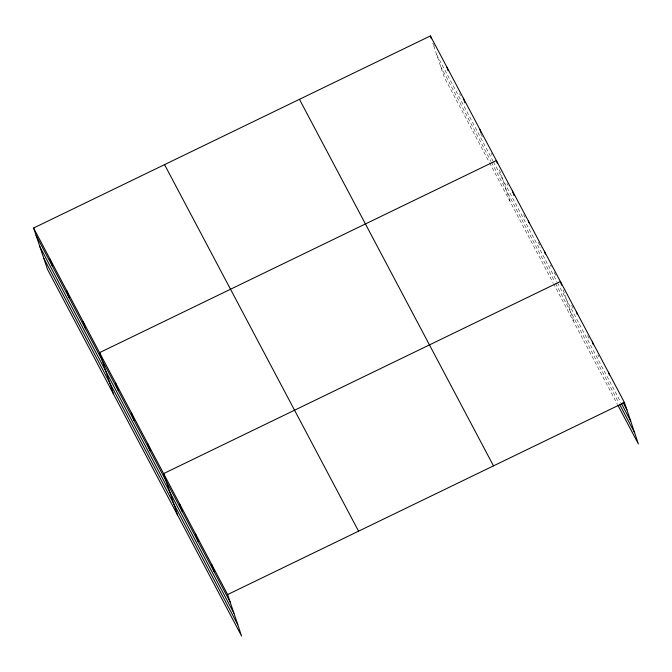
<?xml version="1.0" encoding="UTF-8"?>
<svg xmlns="http://www.w3.org/2000/svg" width="672" height="672" viewBox="0 0 672 672"><rect width="100%" height="100%" fill="white"/><g stroke="black" fill="none" stroke-linecap="round" stroke-linejoin="round"><path stroke-width="0.5" stroke-dasharray="3.36 2.52" d="M434.33 46.049L432.877 43.294L444.368 77.44L488.998 161.742M459.556 93.694L460.53 95.525M480.9 134.014L482.353 136.769M491.089 153.258L492.055 155.089M507.091 183.498L508.066 185.329M523.589 214.654L525.042 217.4M538.138 242.147L541.052 247.64M550.267 265.054L551.233 266.885M554.148 272.387L556.088 276.049M571.612 305.374L573.065 308.12M587.622 335.614L589.075 338.36M597.803 354.858L598.777 356.689M436.666 54.566L492.937 160.86M493.424 161.776L556.97 281.82M557.458 282.736L621.004 402.78M440.58 66.175L491.022 161.473M491.509 162.389L554.568 281.518M555.542 283.349L618.601 402.478M489.485 162.658L553.022 282.702M553.51 283.618L617.543 404.578M563.195 289.817L574.367 323.022M499.481 169.798L510.342 202.062"/><path stroke-width="1.01" d="M33.6 228.018L227.632 594.56L241.601 636.065L47.569 269.522L33.6 228.018L430.399 35.935L624.431 402.478L638.4 443.982L618.03 405.493M227.632 594.56L624.431 402.478M623.028 402.511L626.909 409.836M621.482 403.696L630.697 421.109M619.567 404.309L634.612 432.718M299.452 99.322L493.492 465.864M164.548 164.632L358.579 531.174M36.078 235.385L230.11 601.927M39.866 246.649L233.898 613.192M43.781 258.258L237.812 624.8M608.42 372.238L609.353 374.993M592.418 341.998L593.342 344.753M576.408 311.758L577.34 314.521M561.641 285.197L560.398 281.518L163.598 473.6L177.568 515.105M544.396 251.278L545.32 254.041M528.385 221.038L529.007 222.877M512.375 190.798L513.929 195.401M497.297 163.321L496.373 160.558L99.574 352.64L113.543 394.153M479.875 129.402L481.118 133.081M463.386 98.246L464.932 102.85M446.888 67.091L448.132 70.77M430.399 35.935L431.332 38.69M211.621 564.32L214.099 571.687M195.619 534.08L198.097 541.447M179.609 503.84L182.087 511.207M147.596 443.36L150.074 450.727M131.586 413.12L134.064 420.487M115.576 382.88L118.054 390.247M83.076 321.485L85.554 328.852M66.587 290.329L69.065 297.696M50.089 259.174L52.567 266.54"/></g></svg>
